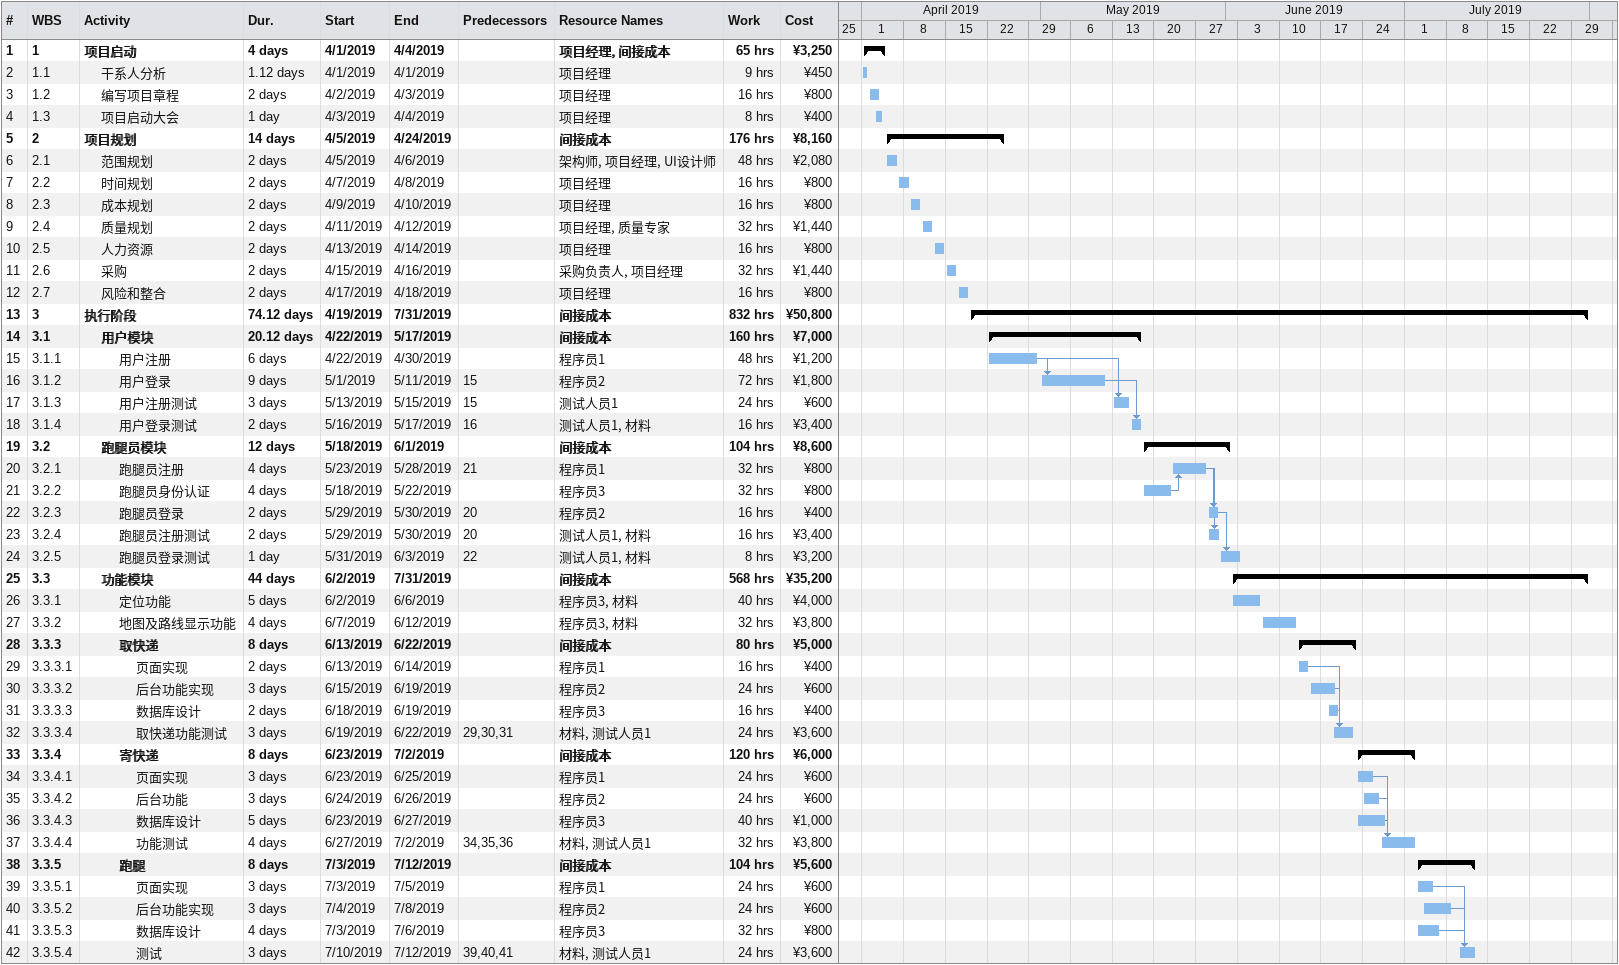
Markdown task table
| ID | WBS | Task | Duration | Start | Finish | Predecessors | Resources | Work (h) | Cost (¥) |
|---|---|---|---|---|---|---|---|---|---|
| 1 | 1 | **项目启动** | 4d | 2019-04-01 | 2019-04-04 |  | 项目经理, 间接成本 | 65 | 3250 |
| 2 | 1.1 | 干系人分析 | 1.12d | 2019-04-01 | 2019-04-01 |  | 项目经理 | 9 | 450 |
| 3 | 1.2 | 编写项目章程 | 2d | 2019-04-02 | 2019-04-03 |  | 项目经理 | 16 | 800 |
| 4 | 1.3 | 项目启动大会 | 1d | 2019-04-03 | 2019-04-04 |  | 项目经理 | 8 | 400 |
| 5 | 2 | **项目规划** | 14d | 2019-04-05 | 2019-04-24 |  | 间接成本 | 176 | 8160 |
| 6 | 2.1 | 范围规划 | 2d | 2019-04-05 | 2019-04-06 |  | 架构师, 项目经理, UI设计师 | 48 | 2080 |
| 7 | 2.2 | 时间规划 | 2d | 2019-04-07 | 2019-04-08 |  | 项目经理 | 16 | 800 |
| 8 | 2.3 | 成本规划 | 2d | 2019-04-09 | 2019-04-10 |  | 项目经理 | 16 | 800 |
| 9 | 2.4 | 质量规划 | 2d | 2019-04-11 | 2019-04-12 |  | 项目经理, 质量专家 | 32 | 1440 |
| 10 | 2.5 | 人力资源 | 2d | 2019-04-13 | 2019-04-14 |  | 项目经理 | 16 | 800 |
| 11 | 2.6 | 采购 | 2d | 2019-04-15 | 2019-04-16 |  | 采购负责人, 项目经理 | 32 | 1440 |
| 12 | 2.7 | 风险和整合 | 2d | 2019-04-17 | 2019-04-18 |  | 项目经理 | 16 | 800 |
| 13 | 3 | **执行阶段** | 74.12d | 2019-04-19 | 2019-07-31 |  | 间接成本 | 832 | 50800 |
| 14 | 3.1 | **用户模块** | 20.12d | 2019-04-22 | 2019-05-17 |  | 间接成本 | 160 | 7000 |
| 15 | 3.1.1 | 用户注册 | 6d | 2019-04-22 | 2019-04-30 |  | 程序员1 | 48 | 1200 |
| 16 | 3.1.2 | 用户登录 | 9d | 2019-05-01 | 2019-05-11 | 15 | 程序员2 | 72 | 1800 |
| 17 | 3.1.3 | 用户注册测试 | 3d | 2019-05-13 | 2019-05-15 | 15 | 测试人员1 | 24 | 600 |
| 18 | 3.1.4 | 用户登录测试 | 2d | 2019-05-16 | 2019-05-17 | 16 | 测试人员1, 材料 | 16 | 3400 |
| 19 | 3.2 | **跑腿员模块** | 12d | 2019-05-18 | 2019-06-01 |  | 间接成本 | 104 | 8600 |
| 20 | 3.2.1 | 跑腿员注册 | 4d | 2019-05-23 | 2019-05-28 | 21 | 程序员1 | 32 | 800 |
| 21 | 3.2.2 | 跑腿员身份认证 | 4d | 2019-05-18 | 2019-05-22 |  | 程序员3 | 32 | 800 |
| 22 | 3.2.3 | 跑腿员登录 | 2d | 2019-05-29 | 2019-05-30 | 20 | 程序员2 | 16 | 400 |
| 23 | 3.2.4 | 跑腿员注册测试 | 2d | 2019-05-29 | 2019-05-30 | 20 | 测试人员1, 材料 | 16 | 3400 |
| 24 | 3.2.5 | 跑腿员登录测试 | 1d | 2019-05-31 | 2019-06-03 | 22 | 测试人员1, 材料 | 8 | 3200 |
| 25 | 3.3 | **功能模块** | 44d | 2019-06-02 | 2019-07-31 |  | 间接成本 | 568 | 35200 |
| 26 | 3.3.1 | 定位功能 | 5d | 2019-06-02 | 2019-06-06 |  | 程序员3, 材料 | 40 | 4000 |
| 27 | 3.3.2 | 地图及路线显示功能 | 4d | 2019-06-07 | 2019-06-12 |  | 程序员3, 材料 | 32 | 3800 |
| 28 | 3.3.3 | **取快递** | 8d | 2019-06-13 | 2019-06-22 |  | 间接成本 | 80 | 5000 |
| 29 | 3.3.3.1 | 页面实现 | 2d | 2019-06-13 | 2019-06-14 |  | 程序员1 | 16 | 400 |
| 30 | 3.3.3.2 | 后台功能实现 | 3d | 2019-06-15 | 2019-06-19 |  | 程序员2 | 24 | 600 |
| 31 | 3.3.3.3 | 数据库设计 | 2d | 2019-06-18 | 2019-06-19 |  | 程序员3 | 16 | 400 |
| 32 | 3.3.3.4 | 取快递功能测试 | 3d | 2019-06-19 | 2019-06-22 | 29, 30, 31 | 材料, 测试人员1 | 24 | 3600 |
| 33 | 3.3.4 | **寄快递** | 8d | 2019-06-23 | 2019-07-02 |  | 间接成本 | 120 | 6000 |
| 34 | 3.3.4.1 | 页面实现 | 3d | 2019-06-23 | 2019-06-25 |  | 程序员1 | 24 | 600 |
| 35 | 3.3.4.2 | 后台功能 | 3d | 2019-06-24 | 2019-06-26 |  | 程序员2 | 24 | 600 |
| 36 | 3.3.4.3 | 数据库设计 | 5d | 2019-06-23 | 2019-06-27 |  | 程序员3 | 40 | 1000 |
| 37 | 3.3.4.4 | 功能测试 | 4d | 2019-06-27 | 2019-07-02 | 34, 35, 36 | 材料, 测试人员1 | 32 | 3800 |
| 38 | 3.3.5 | **跑腿** | 8d | 2019-07-03 | 2019-07-12 |  | 间接成本 | 104 | 5600 |
| 39 | 3.3.5.1 | 页面实现 | 3d | 2019-07-03 | 2019-07-05 |  | 程序员1 | 24 | 600 |
| 40 | 3.3.5.2 | 后台功能实现 | 3d | 2019-07-04 | 2019-07-08 |  | 程序员2 | 24 | 600 |
| 41 | 3.3.5.3 | 数据库设计 | 4d | 2019-07-03 | 2019-07-06 |  | 程序员3 | 32 | 800 |
| 42 | 3.3.5.4 | 测试 | 3d | 2019-07-10 | 2019-07-12 | 39, 40, 41 | 材料, 测试人员1 | 24 | 3600 |
